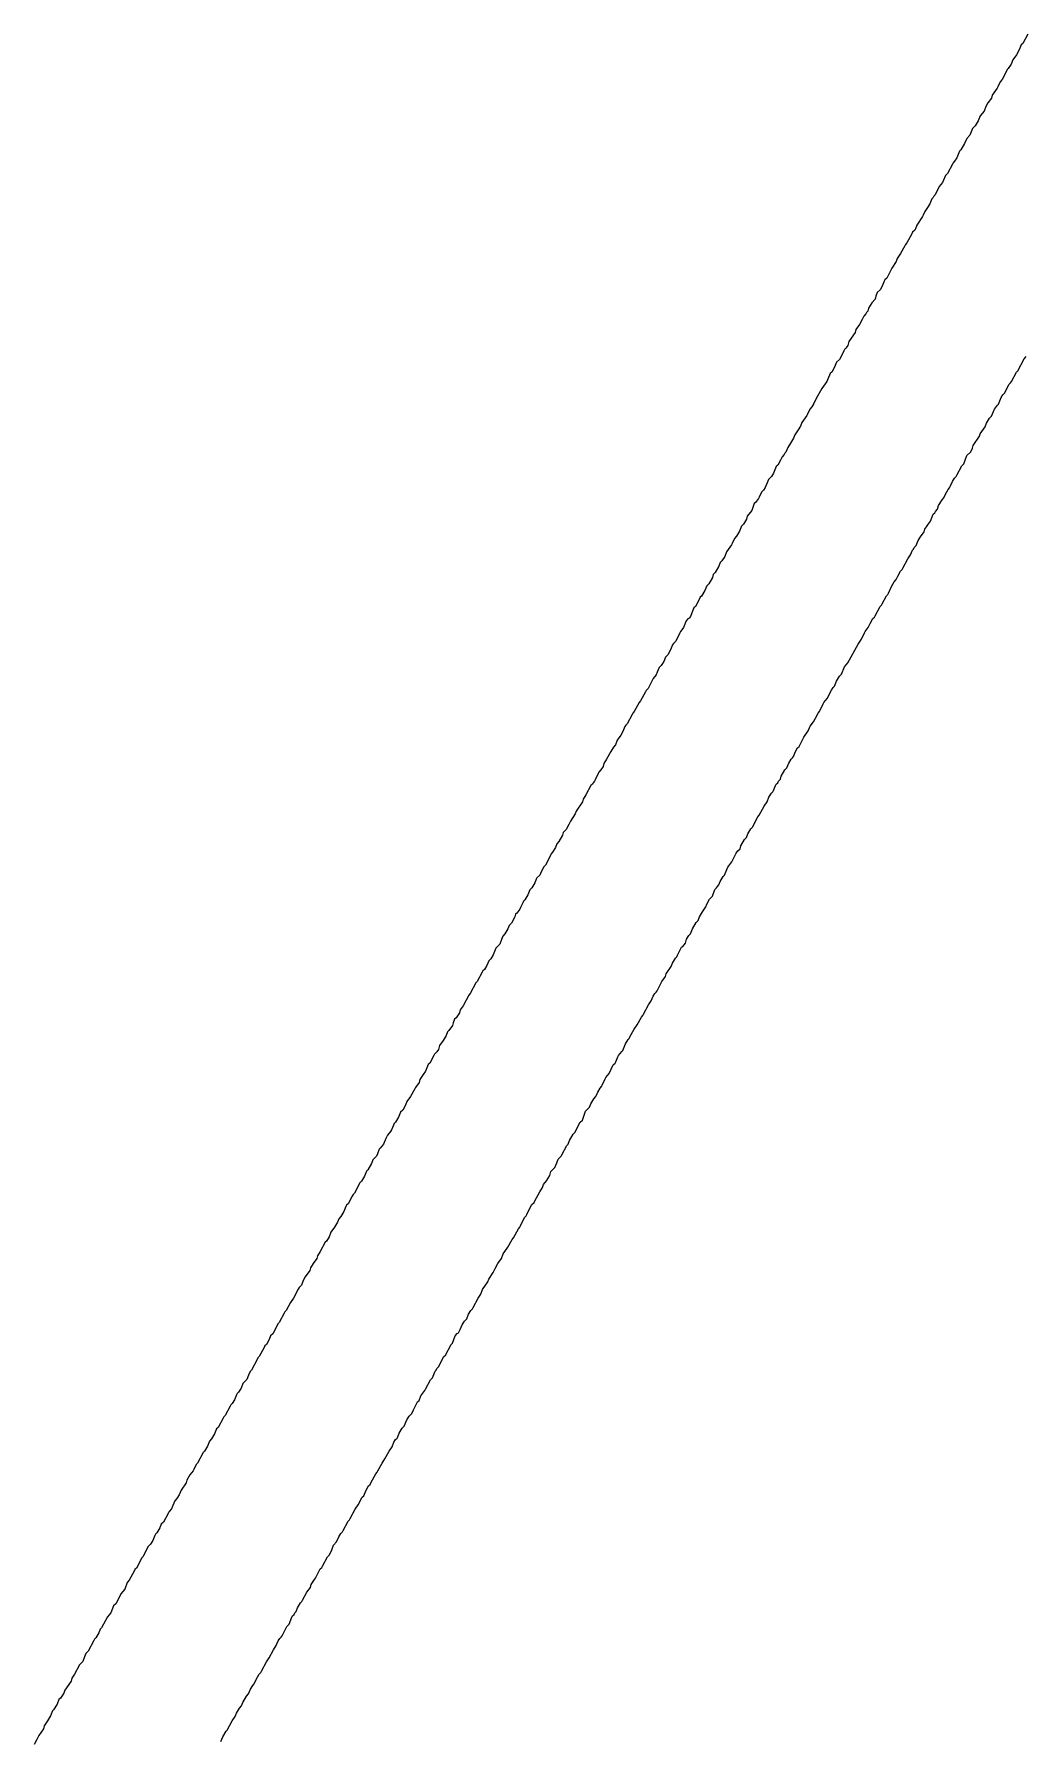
# Model space of a CAD drawing. Header units: inches. Extents: x 0 to 5379, y 0 to 5429.
# Drawn here: x 306.526 to 308.098, y 127.641 to 130.347 of the extents above; entities that cross this region are included whole.
import ezdxf

# ---------------------------------------------------------------- set-up
doc = ezdxf.new("R2010")
doc.units = ezdxf.units.IN
doc.layers.add('Bottom Overlay', color=54, linetype='Continuous')

msp = doc.modelspace()

# ---------------------------------------------------------------- linework, layer by layer
at = {"layer": 'Bottom Overlay'}
for p, q in [((308.1023, 130.3471), (308.0944, 130.3324)), ((308.0842, 130.3144), (308.0786, 130.3065)), ((308.0887, 130.3223), (308.0842, 130.3144)), ((308.0921, 130.3302), (308.0887, 130.3223)), ((308.0944, 130.3324), (308.0921, 130.3302)), ((308.0696, 130.2907), (308.0662, 130.2829)), ((308.0713, 130.2924), (308.0696, 130.2907)), ((308.0758, 130.2992), (308.0713, 130.2924)), ((308.0786, 130.3065), (308.0758, 130.2992)), ((308.0538, 130.2614), (308.0459, 130.2502)), ((308.0549, 130.2637), (308.0538, 130.2614)), ((308.0583, 130.2716), (308.0549, 130.2637)), ((308.0617, 130.275), (308.0583, 130.2716)), ((308.0662, 130.2829), (308.0617, 130.275)), ((308.0392, 130.2378), (308.0358, 130.2321)), ((308.0448, 130.2457), (308.0392, 130.2378)), ((308.0459, 130.2502), (308.0448, 130.2457)), ((308.0234, 130.2096), (308.0189, 130.2017)), ((308.0268, 130.2175), (308.0234, 130.2096)), ((308.0301, 130.2209), (308.0268, 130.2175)), ((308.033, 130.2248), (308.0301, 130.2209)), ((308.0358, 130.2321), (308.033, 130.2248)), ((308.0054, 130.1814), (308.002, 130.1736)), ((308.0104, 130.1865), (308.0054, 130.1814)), ((308.0144, 130.1972), (308.0104, 130.1865)), ((308.0189, 130.2017), (308.0144, 130.1972)), ((307.9941, 130.1612), (307.9896, 130.151)), ((307.9963, 130.1634), (307.9941, 130.1612)), ((308.002, 130.1736), (307.9963, 130.1634)), ((307.9749, 130.1262), (307.9716, 130.1228)), ((307.9828, 130.1409), (307.9749, 130.1262)), ((307.9839, 130.1431), (307.9828, 130.1409)), ((307.9862, 130.1454), (307.9839, 130.1431)), ((307.9896, 130.151), (307.9862, 130.1454)), ((307.962, 130.1054), (307.9552, 130.0919)), ((307.967, 130.1116), (307.962, 130.1054)), ((307.9716, 130.1228), (307.967, 130.1116)), ((307.9434, 130.0721), (307.9389, 130.0654)), ((307.9468, 130.0778), (307.9434, 130.0721)), ((307.9501, 130.0857), (307.9468, 130.0778)), ((307.9524, 130.0879), (307.9501, 130.0857)), ((307.9535, 130.0902), (307.9524, 130.0879)), ((307.9552, 130.0919), (307.9535, 130.0902)), ((307.9265, 130.044), (307.9242, 130.0383)), ((307.9355, 130.0575), (307.9265, 130.044)), ((307.9366, 130.0597), (307.9355, 130.0575)), ((307.9389, 130.0654), (307.9366, 130.0597)), ((307.9186, 130.0304), (307.9107, 130.0158)), ((307.9197, 130.0327), (307.9186, 130.0304)), ((307.9231, 130.0361), (307.9197, 130.0327)), ((307.9242, 130.0383), (307.9231, 130.0361)), ((307.8949, 129.991), (307.8938, 129.9865)), ((307.9006, 129.9989), (307.8949, 129.991)), ((307.9073, 130.0113), (307.9006, 129.9989)), ((307.9084, 130.0135), (307.9073, 130.0113)), ((307.9107, 130.0158), (307.9084, 130.0135)), ((307.8865, 129.9758), (307.8786, 129.96)), ((307.8938, 129.9865), (307.8865, 129.9758)), ((307.8634, 129.9369), (307.8611, 129.9313)), ((307.8679, 129.9414), (307.8634, 129.9369)), ((307.8713, 129.9471), (307.8679, 129.9414)), ((307.8746, 129.9549), (307.8713, 129.9471)), ((307.8758, 129.9572), (307.8746, 129.9549)), ((307.8786, 129.96), (307.8758, 129.9572)), ((307.8499, 129.9121), (307.8487, 129.9076)), ((307.8549, 129.9206), (307.8499, 129.9121)), ((307.86, 129.9268), (307.8549, 129.9206)), ((307.8611, 129.9313), (307.86, 129.9268)), ((307.8352, 129.8862), (307.8296, 129.8783)), ((307.8397, 129.8941), (307.8352, 129.8862)), ((307.842, 129.8997), (307.8397, 129.8941)), ((307.8453, 129.9031), (307.842, 129.8997)), ((307.8465, 129.9054), (307.8453, 129.9031)), ((307.8487, 129.9076), (307.8465, 129.9054)), ((307.8183, 129.8592), (307.8166, 129.853)), ((307.8284, 129.8738), (307.8183, 129.8592)), ((307.8296, 129.8783), (307.8284, 129.8738)), ((307.7991, 129.8265), (307.7958, 129.8186)), ((307.8037, 129.831), (307.7991, 129.8265)), ((307.807, 129.8366), (307.8037, 129.831)), ((307.8104, 129.8445), (307.807, 129.8366)), ((307.8115, 129.8468), (307.8104, 129.8445)), ((307.8138, 129.849), (307.8115, 129.8468)), ((307.8166, 129.853), (307.8138, 129.849)), ((308.0865, 129.813), (308.0966, 129.8321)), ((308.0966, 129.8321), (308.1, 129.8355)), ((307.7879, 129.8062), (307.7845, 129.7983)), ((307.789, 129.8085), (307.7879, 129.8062)), ((307.7913, 129.8107), (307.789, 129.8085)), ((307.7958, 129.8186), (307.7913, 129.8107)), ((308.0764, 129.7961), (308.0842, 129.8107)), ((308.0842, 129.8107), (308.0865, 129.813)), ((307.7687, 129.7724), (307.7653, 129.7668)), ((307.7755, 129.7848), (307.7687, 129.7724)), ((307.7834, 129.7961), (307.7755, 129.7848)), ((307.7845, 129.7983), (307.7834, 129.7961)), ((308.06, 129.7707), (308.0628, 129.7746)), ((308.0628, 129.7746), (308.0662, 129.778)), ((308.0662, 129.778), (308.0696, 129.7859)), ((308.0696, 129.7859), (308.073, 129.7915)), ((308.073, 129.7915), (308.0752, 129.7938)), ((308.0752, 129.7938), (308.0764, 129.7961)), ((307.7563, 129.7521), (307.7529, 129.7442)), ((307.7597, 129.7555), (307.7563, 129.7521)), ((307.7631, 129.7611), (307.7597, 129.7555)), ((307.7653, 129.7668), (307.7631, 129.7611)), ((308.0448, 129.7408), (308.0493, 129.7521)), ((308.0493, 129.7521), (308.0544, 129.7583)), ((308.0544, 129.7583), (308.0561, 129.76)), ((308.0561, 129.76), (308.06, 129.7707)), ((307.7383, 129.7194), (307.7327, 129.7115)), ((307.7417, 129.7251), (307.7383, 129.7194)), ((307.7439, 129.7307), (307.7417, 129.7251)), ((307.7518, 129.742), (307.7439, 129.7307)), ((307.7529, 129.7442), (307.7518, 129.742)), ((308.0268, 129.7127), (308.0347, 129.7239)), ((308.0347, 129.7239), (308.0369, 129.7296)), ((308.0369, 129.7296), (308.0414, 129.7375)), ((308.0414, 129.7375), (308.0448, 129.7408)), ((307.7214, 129.6913), (307.7186, 129.6839)), ((307.7259, 129.698), (307.7214, 129.6913)), ((307.7304, 129.7059), (307.7259, 129.698)), ((307.7327, 129.7115), (307.7304, 129.7059)), ((308.0144, 129.6901), (308.0155, 129.6946)), ((308.0155, 129.6946), (308.0256, 129.7093)), ((308.0256, 129.7093), (308.0268, 129.7127)), ((307.7101, 129.671), (307.7056, 129.6631)), ((307.7124, 129.6766), (307.7101, 129.671)), ((307.7158, 129.68), (307.7124, 129.6766)), ((307.7169, 129.6822), (307.7158, 129.68)), ((307.7186, 129.6839), (307.7169, 129.6822)), ((307.9975, 129.662), (308.0008, 129.6653)), ((308.0008, 129.6653), (308.0031, 129.671)), ((308.0031, 129.671), (308.0059, 129.6783)), ((308.0059, 129.6783), (308.0121, 129.6845)), ((308.0121, 129.6845), (308.0144, 129.6901)), ((307.691, 129.6406), (307.6887, 129.6349)), ((307.6955, 129.6451), (307.691, 129.6406)), ((307.6989, 129.6507), (307.6955, 129.6451)), ((307.7022, 129.6586), (307.6989, 129.6507)), ((307.7034, 129.6608), (307.7022, 129.6586)), ((307.7056, 129.6631), (307.7034, 129.6608)), ((307.9794, 129.6293), (307.9828, 129.6372)), ((307.9828, 129.6372), (307.9862, 129.6428)), ((307.9862, 129.6428), (307.9885, 129.6451)), ((307.9885, 129.6451), (307.9896, 129.6473)), ((307.9896, 129.6473), (307.9975, 129.662)), ((307.6752, 129.6101), (307.6701, 129.6039)), ((307.6763, 129.6124), (307.6752, 129.6101)), ((307.6797, 129.6203), (307.6763, 129.6124)), ((307.6831, 129.6236), (307.6797, 129.6203)), ((307.6859, 129.6276), (307.6831, 129.6236)), ((307.6887, 129.6349), (307.6859, 129.6276)), ((307.9665, 129.6084), (307.9693, 129.6113)), ((307.9693, 129.6113), (307.9716, 129.6169)), ((307.9716, 129.6169), (307.9761, 129.6248)), ((307.9761, 129.6248), (307.9783, 129.627)), ((307.9783, 129.627), (307.9794, 129.6293)), ((307.6645, 129.5915), (307.6572, 129.582)), ((307.6684, 129.6022), (307.6645, 129.5915)), ((307.6701, 129.6039), (307.6684, 129.6022)), ((307.9507, 129.5814), (307.9524, 129.5853)), ((307.9524, 129.5853), (307.9547, 129.5876)), ((307.9547, 129.5876), (307.9558, 129.5898)), ((307.9558, 129.5898), (307.9592, 129.5932)), ((307.9592, 129.5932), (307.9608, 129.5994)), ((307.9608, 129.5994), (307.9665, 129.6084)), ((307.6448, 129.5583), (307.6403, 129.5504)), ((307.6481, 129.5662), (307.6448, 129.5583)), ((307.6515, 129.5696), (307.6481, 129.5662)), ((307.656, 129.5774), (307.6515, 129.5696)), ((307.6572, 129.582), (307.656, 129.5774)), ((307.9321, 129.5493), (307.9377, 129.5572)), ((307.9377, 129.5572), (307.9389, 129.5617)), ((307.9389, 129.5617), (307.9462, 129.5724)), ((307.9462, 129.5724), (307.9479, 129.5741)), ((307.9479, 129.5741), (307.9507, 129.5814)), ((307.6324, 129.5369), (307.6245, 129.5256)), ((307.6335, 129.5391), (307.6324, 129.5369)), ((307.6369, 129.547), (307.6335, 129.5391)), ((307.6403, 129.5504), (307.6369, 129.547)), ((307.9192, 129.5284), (307.9208, 129.5301)), ((307.9208, 129.5301), (307.922, 129.5324)), ((307.922, 129.5324), (307.9254, 129.5358)), ((307.9254, 129.5358), (307.9287, 129.5436)), ((307.9287, 129.5436), (307.9321, 129.5493)), ((307.6121, 129.5031), (307.6065, 129.4929)), ((307.6143, 129.5087), (307.6121, 129.5031)), ((307.6172, 129.5115), (307.6143, 129.5087)), ((307.6217, 129.5183), (307.6172, 129.5115)), ((307.6245, 129.5256), (307.6217, 129.5183)), ((307.9039, 129.4997), (307.9118, 129.5143)), ((307.9118, 129.5143), (307.9163, 129.5211)), ((307.9163, 129.5211), (307.9192, 129.5284)), ((307.5963, 129.4749), (307.5929, 129.4715)), ((307.6019, 129.485), (307.5963, 129.4749)), ((307.6031, 129.4896), (307.6019, 129.485)), ((307.6065, 129.4929), (307.6031, 129.4896)), ((307.8859, 129.4704), (307.8904, 129.4783)), ((307.8904, 129.4783), (307.8938, 129.4817)), ((307.8938, 129.4817), (307.8961, 129.4873)), ((307.8961, 129.4873), (307.9006, 129.4952)), ((307.9006, 129.4952), (307.9028, 129.4974)), ((307.9028, 129.4974), (307.9039, 129.4997)), ((307.5817, 129.4512), (307.5749, 129.4388)), ((307.5828, 129.4535), (307.5817, 129.4512)), ((307.5845, 129.4552), (307.5828, 129.4535)), ((307.5901, 129.4642), (307.5845, 129.4552)), ((307.5929, 129.4715), (307.5901, 129.4642)), ((307.8713, 129.4434), (307.878, 129.4557)), ((307.878, 129.4557), (307.8803, 129.458)), ((307.8803, 129.458), (307.8814, 129.4603)), ((307.8814, 129.4603), (307.8859, 129.4704)), ((307.567, 129.4231), (307.5653, 129.4203)), ((307.5693, 129.4287), (307.567, 129.4231)), ((307.5726, 129.4366), (307.5693, 129.4287)), ((307.5749, 129.4388), (307.5726, 129.4366)), ((307.8566, 129.4197), (307.8589, 129.4219)), ((307.8589, 129.4219), (307.86, 129.4242)), ((307.86, 129.4242), (307.8679, 129.4388)), ((307.8679, 129.4388), (307.8701, 129.4411)), ((307.8701, 129.4411), (307.8713, 129.4434)), ((307.5501, 129.3972), (307.5467, 129.3893)), ((307.5512, 129.3994), (307.5501, 129.3972)), ((307.5535, 129.4017), (307.5512, 129.3994)), ((307.5563, 129.4056), (307.5535, 129.4017)), ((307.5603, 129.4163), (307.5563, 129.4056)), ((307.5631, 129.4191), (307.5603, 129.4163)), ((307.5653, 129.4203), (307.5631, 129.4191)), ((307.8386, 129.387), (307.8431, 129.3972)), ((307.8431, 129.3972), (307.8442, 129.3994)), ((307.8442, 129.3994), (307.8493, 129.4056)), ((307.8493, 129.4056), (307.8521, 129.4118)), ((307.8521, 129.4118), (307.8566, 129.4197)), ((307.5355, 129.3701), (307.531, 129.3622)), ((307.5388, 129.378), (307.5355, 129.3701)), ((307.54, 129.3802), (307.5388, 129.378)), ((307.5433, 129.3836), (307.54, 129.3802)), ((307.5467, 129.3893), (307.5433, 129.3836)), ((307.8166, 129.3493), (307.833, 129.3791)), ((307.833, 129.3791), (307.8386, 129.387)), ((307.5174, 129.3419), (307.5146, 129.3346)), ((307.5208, 129.3453), (307.5174, 129.3419)), ((307.5248, 129.3515), (307.5208, 129.3453)), ((307.5276, 129.3588), (307.5248, 129.3515)), ((307.531, 129.3622), (307.5276, 129.3588)), ((307.807, 129.3318), (307.8115, 129.3431)), ((307.8115, 129.3431), (307.8166, 129.3493)), ((307.5079, 129.3245), (307.5, 129.3087)), ((307.5129, 129.3307), (307.5079, 129.3245)), ((307.5146, 129.3346), (307.5129, 129.3307)), ((307.7935, 129.3104), (307.7958, 129.3126)), ((307.7958, 129.3126), (307.7991, 129.3205)), ((307.7991, 129.3205), (307.8037, 129.3284)), ((307.8037, 129.3284), (307.807, 129.3318)), ((307.4859, 129.2867), (307.478, 129.2721)), ((307.4881, 129.289), (307.4859, 129.2867)), ((307.496, 129.3036), (307.4881, 129.289)), ((307.4971, 129.3059), (307.496, 129.3036)), ((307.5, 129.3087), (307.4971, 129.3059)), ((307.7777, 129.2845), (307.7789, 129.2867)), ((307.7789, 129.2867), (307.7839, 129.2929)), ((307.7839, 129.2929), (307.7907, 129.3064)), ((307.7907, 129.3064), (307.7935, 129.3104)), ((307.4746, 129.2676), (307.4667, 129.2529)), ((307.4757, 129.2698), (307.4746, 129.2676)), ((307.478, 129.2721), (307.4757, 129.2698)), ((307.7625, 129.2557), (307.7653, 129.2619)), ((307.7653, 129.2619), (307.7698, 129.2698)), ((307.7698, 129.2698), (307.7721, 129.2721)), ((307.7721, 129.2721), (307.7732, 129.2743)), ((307.7732, 129.2743), (307.7777, 129.2845)), ((307.4566, 129.2349), (307.4509, 129.227)), ((307.46, 129.2405), (307.4566, 129.2349)), ((307.4633, 129.2484), (307.46, 129.2405)), ((307.4645, 129.2507), (307.4633, 129.2484)), ((307.4667, 129.2529), (307.4645, 129.2507)), ((307.7406, 129.2191), (307.7473, 129.2315)), ((307.7473, 129.2315), (307.7541, 129.2416)), ((307.7541, 129.2416), (307.7569, 129.249)), ((307.7569, 129.249), (307.7625, 129.2557)), ((307.4408, 129.209), (307.434, 129.1966)), ((307.4453, 129.2157), (307.4408, 129.209)), ((307.4481, 129.2197), (307.4453, 129.2157)), ((307.4509, 129.227), (307.4481, 129.2197)), ((307.7304, 129.2011), (307.7338, 129.209)), ((307.7338, 129.209), (307.7372, 129.2146)), ((307.7372, 129.2146), (307.7394, 129.2169)), ((307.7394, 129.2169), (307.7406, 129.2191)), ((307.425, 129.1797), (307.4216, 129.1763)), ((307.4284, 129.1853), (307.425, 129.1797)), ((307.4295, 129.1898), (307.4284, 129.1853)), ((307.434, 129.1966), (307.4295, 129.1898)), ((307.7113, 129.1695), (307.7169, 129.1797)), ((307.7169, 129.1797), (307.7203, 129.1831)), ((307.7203, 129.1831), (307.7231, 129.1904)), ((307.7231, 129.1904), (307.727, 129.1966)), ((307.727, 129.1966), (307.7293, 129.1988)), ((307.7293, 129.1988), (307.7304, 129.2011)), ((307.4093, 129.1549), (307.4014, 129.1402)), ((307.4115, 129.1571), (307.4093, 129.1549)), ((307.4126, 129.1594), (307.4115, 129.1571)), ((307.4149, 129.1616), (307.4126, 129.1594)), ((307.416, 129.1639), (307.4149, 129.1616)), ((307.4205, 129.174), (307.416, 129.1639)), ((307.4216, 129.1763), (307.4205, 129.174)), ((307.6989, 129.147), (307.7022, 129.1549)), ((307.7022, 129.1549), (307.7034, 129.1571)), ((307.7034, 129.1571), (307.7056, 129.1594)), ((307.7056, 129.1594), (307.7067, 129.1616)), ((307.7067, 129.1616), (307.7101, 129.165)), ((307.7101, 129.165), (307.7113, 129.1695)), ((307.3957, 129.129), (307.3856, 129.1143)), ((307.3969, 129.1335), (307.3957, 129.129)), ((307.4014, 129.1402), (307.3969, 129.1335)), ((307.6842, 129.1222), (307.6887, 129.129)), ((307.6887, 129.129), (307.6915, 129.1363)), ((307.6915, 129.1363), (307.696, 129.143)), ((307.696, 129.143), (307.6977, 129.1447)), ((307.6977, 129.1447), (307.6989, 129.147)), ((307.3766, 129.0985), (307.3743, 129.0929)), ((307.3845, 129.1098), (307.3766, 129.0985)), ((307.3856, 129.1143), (307.3845, 129.1098)), ((307.6662, 129.0895), (307.6696, 129.0974)), ((307.6696, 129.0974), (307.6741, 129.1053)), ((307.6741, 129.1053), (307.6763, 129.1076)), ((307.6763, 129.1076), (307.6842, 129.1222)), ((307.3642, 129.076), (307.3585, 129.0659)), ((307.3653, 129.0805), (307.3642, 129.076)), ((307.3698, 129.085), (307.3653, 129.0805)), ((307.3743, 129.0929), (307.3698, 129.085)), ((307.647, 129.0591), (307.6527, 129.0692)), ((307.6527, 129.0692), (307.656, 129.0726)), ((307.656, 129.0726), (307.6583, 129.0783)), ((307.6583, 129.0783), (307.6628, 129.0861)), ((307.6628, 129.0861), (307.6662, 129.0895)), ((307.345, 129.0444), (307.3416, 129.0366)), ((307.3461, 129.0467), (307.345, 129.0444)), ((307.3484, 129.049), (307.3461, 129.0467)), ((307.3529, 129.0568), (307.3484, 129.049)), ((307.3552, 129.0625), (307.3529, 129.0568)), ((307.3585, 129.0659), (307.3552, 129.0625)), ((307.6329, 129.0337), (307.6397, 129.0473)), ((307.6397, 129.0473), (307.6425, 129.0512)), ((307.6425, 129.0512), (307.6459, 129.0546)), ((307.6459, 129.0546), (307.647, 129.0591)), ((307.3292, 129.0151), (307.3281, 129.0129)), ((307.3338, 129.0253), (307.3292, 129.0151)), ((307.3371, 129.0287), (307.3338, 129.0253)), ((307.3416, 129.0366), (307.3371, 129.0287)), ((307.6211, 129.0129), (307.6222, 129.0151)), ((307.6222, 129.0151), (307.6267, 129.0253)), ((307.6267, 129.0253), (307.6279, 129.0275)), ((307.6279, 129.0275), (307.6329, 129.0337)), ((307.3123, 128.9892), (307.3112, 128.987)), ((307.3157, 128.9926), (307.3123, 128.9892)), ((307.3202, 129.0005), (307.3157, 128.9926)), ((307.3225, 129.0061), (307.3202, 129.0005)), ((307.3236, 129.0084), (307.3225, 129.0061)), ((307.3281, 129.0129), (307.3236, 129.0084)), ((307.6019, 128.9791), (307.6059, 128.9898)), ((307.6059, 128.9898), (307.6087, 128.9926)), ((307.6087, 128.9926), (307.6098, 128.9949)), ((307.6098, 128.9949), (307.6121, 128.9971)), ((307.6121, 128.9971), (307.6143, 129.0028)), ((307.6143, 129.0028), (307.6188, 129.0106)), ((307.6188, 129.0106), (307.6211, 129.0129)), ((307.2977, 128.9611), (307.2966, 128.9588)), ((307.3011, 128.9689), (307.2977, 128.9611)), ((307.3022, 128.9712), (307.3011, 128.9689)), ((307.3045, 128.9735), (307.3022, 128.9712)), ((307.309, 128.9813), (307.3045, 128.9735)), ((307.3112, 128.987), (307.309, 128.9813)), ((307.5862, 128.9543), (307.5918, 128.9622)), ((307.5918, 128.9622), (307.5929, 128.9667)), ((307.5929, 128.9667), (307.5974, 128.9746)), ((307.5974, 128.9746), (307.6019, 128.9791)), ((307.283, 128.9363), (307.2797, 128.9329)), ((307.2887, 128.9464), (307.283, 128.9363)), ((307.2898, 128.9509), (307.2887, 128.9464)), ((307.2915, 128.9526), (307.2898, 128.9509)), ((307.2966, 128.9588), (307.2915, 128.9526)), ((307.5704, 128.9273), (307.576, 128.9374)), ((307.576, 128.9374), (307.5794, 128.9408)), ((307.5794, 128.9408), (307.5817, 128.9464)), ((307.5817, 128.9464), (307.5862, 128.9543)), ((307.2673, 128.9104), (307.2645, 128.903)), ((307.2695, 128.916), (307.2673, 128.9104)), ((307.2729, 128.9194), (307.2695, 128.916)), ((307.2774, 128.9273), (307.2729, 128.9194)), ((307.2797, 128.9329), (307.2774, 128.9273)), ((307.5591, 128.9047), (307.5608, 128.9109)), ((307.5608, 128.9109), (307.5648, 128.9171)), ((307.5648, 128.9171), (307.567, 128.9194)), ((307.567, 128.9194), (307.5704, 128.9273)), ((307.2504, 128.8799), (307.247, 128.8765)), ((307.2543, 128.8861), (307.2504, 128.8799)), ((307.2583, 128.8968), (307.2543, 128.8861)), ((307.2645, 128.903), (307.2583, 128.8968)), ((307.5388, 128.8732), (307.5433, 128.8811)), ((307.5433, 128.8811), (307.5456, 128.8833)), ((307.5456, 128.8833), (307.5467, 128.8856)), ((307.5467, 128.8856), (307.5529, 128.8985)), ((307.5529, 128.8985), (307.5552, 128.8997)), ((307.5552, 128.8997), (307.5591, 128.9047)), ((307.2368, 128.8585), (307.229, 128.8439)), ((307.238, 128.8608), (307.2368, 128.8585)), ((307.2402, 128.863), (307.238, 128.8608)), ((307.2442, 128.8692), (307.2402, 128.863)), ((307.247, 128.8765), (307.2442, 128.8692)), ((307.5276, 128.8518), (307.5287, 128.8563)), ((307.5287, 128.8563), (307.5366, 128.8675)), ((307.5366, 128.8675), (307.5388, 128.8732)), ((307.2267, 128.8416), (307.2177, 128.8247)), ((307.229, 128.8439), (307.2267, 128.8416)), ((307.5107, 128.8247), (307.5129, 128.827)), ((307.5129, 128.827), (307.5141, 128.8292)), ((307.5141, 128.8292), (307.5219, 128.8439)), ((307.5219, 128.8439), (307.5276, 128.8518)), ((307.2019, 128.7988), (307.2008, 128.7943)), ((307.2064, 128.8056), (307.2019, 128.7988)), ((307.2154, 128.8225), (307.2064, 128.8056)), ((307.2177, 128.8247), (307.2154, 128.8225)), ((307.4926, 128.792), (307.5005, 128.8067)), ((307.5005, 128.8067), (307.505, 128.8134)), ((307.505, 128.8134), (307.5079, 128.8208)), ((307.5079, 128.8208), (307.5107, 128.8247)), ((307.1895, 128.774), (307.1839, 128.7661)), ((307.1906, 128.7785), (307.1895, 128.774)), ((307.1929, 128.7841), (307.1906, 128.7785)), ((307.1952, 128.7864), (307.1929, 128.7841)), ((307.2008, 128.7943), (307.1952, 128.7864)), ((307.478, 128.7684), (307.4825, 128.7751)), ((307.4825, 128.7751), (307.4893, 128.7875)), ((307.4893, 128.7875), (307.4915, 128.7898)), ((307.4915, 128.7898), (307.4926, 128.792)), ((307.1749, 128.7503), (307.1692, 128.7425)), ((307.1794, 128.7582), (307.1749, 128.7503)), ((307.1816, 128.7639), (307.1794, 128.7582)), ((307.1839, 128.7661), (307.1816, 128.7639)), ((307.46, 128.7346), (307.4639, 128.7453)), ((307.4639, 128.7453), (307.4684, 128.752)), ((307.4684, 128.752), (307.4701, 128.7537)), ((307.4701, 128.7537), (307.4712, 128.756)), ((307.4712, 128.756), (307.478, 128.7684)), ((307.1602, 128.7267), (307.1535, 128.7143)), ((307.1613, 128.7289), (307.1602, 128.7267)), ((307.1647, 128.7323), (307.1613, 128.7289)), ((307.1675, 128.7363), (307.1647, 128.7323)), ((307.1692, 128.7425), (307.1675, 128.7363)), ((307.4487, 128.7165), (307.4521, 128.7244)), ((307.4521, 128.7244), (307.4532, 128.7267)), ((307.4532, 128.7267), (307.4583, 128.7329)), ((307.4583, 128.7329), (307.46, 128.7346)), ((307.1433, 128.6963), (307.1377, 128.6884)), ((307.1467, 128.7019), (307.1433, 128.6963)), ((307.1512, 128.712), (307.1467, 128.7019)), ((307.1535, 128.7143), (307.1512, 128.712)), ((307.4318, 128.6895), (307.4329, 128.6917)), ((307.4329, 128.6917), (307.438, 128.6979)), ((307.438, 128.6979), (307.4447, 128.7115)), ((307.4447, 128.7115), (307.4476, 128.7143)), ((307.4476, 128.7143), (307.4487, 128.7165)), ((307.1298, 128.6737), (307.123, 128.6613)), ((307.1309, 128.676), (307.1298, 128.6737)), ((307.1366, 128.6839), (307.1309, 128.676)), ((307.1377, 128.6884), (307.1366, 128.6839)), ((307.4171, 128.6613), (307.42, 128.6686)), ((307.42, 128.6686), (307.4239, 128.6748)), ((307.4239, 128.6748), (307.4262, 128.6771)), ((307.4262, 128.6771), (307.4273, 128.6793)), ((307.4273, 128.6793), (307.4318, 128.6895)), ((307.1073, 128.6365), (307.1039, 128.6286)), ((307.1106, 128.6399), (307.1073, 128.6365)), ((307.1151, 128.6478), (307.1106, 128.6399)), ((307.1174, 128.6534), (307.1151, 128.6478)), ((307.123, 128.6613), (307.1174, 128.6534)), ((307.3957, 128.6241), (307.4008, 128.6382)), ((307.4008, 128.6382), (307.407, 128.6444)), ((307.407, 128.6444), (307.4093, 128.6501)), ((307.4093, 128.6501), (307.4138, 128.6579)), ((307.4138, 128.6579), (307.4171, 128.6613)), ((307.096, 128.6162), (307.0926, 128.6084)), ((307.0971, 128.6185), (307.096, 128.6162)), ((307.0994, 128.6208), (307.0971, 128.6185)), ((307.1039, 128.6286), (307.0994, 128.6208)), ((307.3845, 128.605), (307.3878, 128.6129)), ((307.3878, 128.6129), (307.3924, 128.6208)), ((307.3924, 128.6208), (307.3957, 128.6241)), ((307.0802, 128.5858), (307.0751, 128.5796)), ((307.0836, 128.5948), (307.0802, 128.5858)), ((307.0864, 128.5999), (307.0836, 128.5948)), ((307.0915, 128.6061), (307.0864, 128.5999)), ((307.0926, 128.6084), (307.0915, 128.6061)), ((307.3631, 128.5689), (307.3709, 128.5836)), ((307.3709, 128.5836), (307.3732, 128.5858)), ((307.3732, 128.5858), (307.3755, 128.5915)), ((307.3755, 128.5915), (307.3811, 128.6016)), ((307.3811, 128.6016), (307.3845, 128.605)), ((307.0611, 128.5554), (307.0554, 128.5453)), ((307.0633, 128.561), (307.0611, 128.5554)), ((307.0689, 128.5667), (307.0633, 128.561)), ((307.0706, 128.5706), (307.0689, 128.5667)), ((307.0735, 128.5779), (307.0706, 128.5706)), ((307.0751, 128.5796), (307.0735, 128.5779)), ((307.3518, 128.5486), (307.3552, 128.5565)), ((307.3552, 128.5565), (307.3574, 128.5622)), ((307.3574, 128.5622), (307.3619, 128.5667)), ((307.3619, 128.5667), (307.3631, 128.5689)), ((307.0498, 128.5351), (307.0453, 128.5272)), ((307.0532, 128.543), (307.0498, 128.5351)), ((307.0554, 128.5453), (307.0532, 128.543)), ((307.3338, 128.5216), (307.3388, 128.5278)), ((307.3388, 128.5278), (307.3439, 128.5362)), ((307.3439, 128.5362), (307.3456, 128.5424)), ((307.3456, 128.5424), (307.3518, 128.5486)), ((307.0306, 128.5036), (307.0239, 128.4912)), ((307.0318, 128.5058), (307.0306, 128.5036)), ((307.034, 128.5081), (307.0318, 128.5058)), ((307.0385, 128.516), (307.034, 128.5081)), ((307.0419, 128.5238), (307.0385, 128.516)), ((307.0453, 128.5272), (307.0419, 128.5238)), ((307.3202, 128.4957), (307.3281, 128.5103)), ((307.3281, 128.5103), (307.3326, 128.5171)), ((307.3326, 128.5171), (307.3338, 128.5216)), ((307.0171, 128.4788), (307.0126, 128.4709)), ((307.0205, 128.4867), (307.0171, 128.4788)), ((307.0216, 128.4889), (307.0205, 128.4867)), ((307.0239, 128.4912), (307.0216, 128.4889)), ((307.3067, 128.472), (307.3078, 128.4743)), ((307.3078, 128.4743), (307.3112, 128.4822)), ((307.3112, 128.4822), (307.3157, 128.49)), ((307.3157, 128.49), (307.3191, 128.4934)), ((307.3191, 128.4934), (307.3202, 128.4957)), ((307.0025, 128.454), (306.9968, 128.4461)), ((307.007, 128.4619), (307.0025, 128.454)), ((307.0092, 128.4675), (307.007, 128.4619)), ((307.0126, 128.4709), (307.0092, 128.4675)), ((307.2864, 128.4371), (307.2943, 128.4517)), ((307.2943, 128.4517), (307.2966, 128.454)), ((307.2966, 128.454), (307.2977, 128.4562)), ((307.2977, 128.4562), (307.2999, 128.4619)), ((307.2999, 128.4619), (307.3045, 128.4698)), ((307.3045, 128.4698), (307.3067, 128.472)), ((306.9878, 128.4303), (306.9799, 128.4157)), ((306.9895, 128.432), (306.9878, 128.4303)), ((306.994, 128.4388), (306.9895, 128.432)), ((306.9968, 128.4461), (306.994, 128.4388)), ((307.2729, 128.4157), (307.2774, 128.4224)), ((307.2774, 128.4224), (307.2842, 128.4348)), ((307.2842, 128.4348), (307.2864, 128.4371)), ((306.9687, 128.3965), (306.9641, 128.3897)), ((306.9743, 128.4044), (306.9687, 128.3965)), ((306.9754, 128.4089), (306.9743, 128.4044)), ((306.9799, 128.4157), (306.9754, 128.4089)), ((307.2571, 128.3886), (307.2616, 128.3965)), ((307.2616, 128.3965), (307.2673, 128.4044)), ((307.2673, 128.4044), (307.2701, 128.4117)), ((307.2701, 128.4117), (307.2729, 128.4157)), ((306.9523, 128.3678), (306.9501, 128.3621)), ((306.9551, 128.3751), (306.9523, 128.3678)), ((306.9574, 128.3774), (306.9551, 128.3751)), ((306.963, 128.3852), (306.9574, 128.3774)), ((306.9641, 128.3897), (306.963, 128.3852)), ((307.2374, 128.3554), (307.2459, 128.3672)), ((307.2459, 128.3672), (307.247, 128.3717)), ((307.247, 128.3717), (307.2543, 128.3824)), ((307.2543, 128.3824), (307.2571, 128.3886)), ((306.9371, 128.3413), (306.9326, 128.3345)), ((306.945, 128.3559), (306.9371, 128.3413)), ((306.9461, 128.3582), (306.945, 128.3559)), ((306.9501, 128.3621), (306.9461, 128.3582)), ((307.2222, 128.3266), (307.2301, 128.3413)), ((307.2301, 128.3413), (307.2346, 128.3481)), ((307.2346, 128.3481), (307.2374, 128.3554)), ((306.9225, 128.3176), (306.9146, 128.303)), ((306.9236, 128.3199), (306.9225, 128.3176)), ((306.9258, 128.3221), (306.9236, 128.3199)), ((306.9326, 128.3345), (306.9258, 128.3221)), ((307.2121, 128.3086), (307.2149, 128.3159)), ((307.2149, 128.3159), (307.2188, 128.3221)), ((307.2188, 128.3221), (307.2211, 128.3244)), ((307.2211, 128.3244), (307.2222, 128.3266)), ((306.9044, 128.285), (306.901, 128.2816)), ((306.9089, 128.2928), (306.9044, 128.285)), ((306.9123, 128.3007), (306.9089, 128.2928)), ((306.9146, 128.303), (306.9123, 128.3007)), ((307.194, 128.2816), (307.1968, 128.2855)), ((307.1968, 128.2855), (307.1991, 128.2866)), ((307.1991, 128.2866), (307.2019, 128.2917)), ((307.2019, 128.2917), (307.2047, 128.299)), ((307.2047, 128.299), (307.2087, 128.3052)), ((307.2087, 128.3052), (307.2121, 128.3086)), ((306.8909, 128.2635), (306.883, 128.2489)), ((306.892, 128.2658), (306.8909, 128.2635)), ((306.8943, 128.268), (306.892, 128.2658)), ((306.8988, 128.2759), (306.8943, 128.268)), ((306.901, 128.2816), (306.8988, 128.2759)), ((307.1783, 128.2511), (307.1873, 128.268)), ((307.1873, 128.268), (307.1895, 128.2703)), ((307.1895, 128.2703), (307.194, 128.2816)), ((306.8796, 128.2444), (306.8706, 128.2275)), ((306.8808, 128.2466), (306.8796, 128.2444)), ((306.883, 128.2489), (306.8808, 128.2466)), ((307.1636, 128.2275), (307.1647, 128.2297)), ((307.1647, 128.2297), (307.1681, 128.2331)), ((307.1681, 128.2331), (307.1715, 128.241)), ((307.1715, 128.241), (307.176, 128.2489)), ((307.176, 128.2489), (307.1783, 128.2511)), ((306.8571, 128.2061), (306.8543, 128.1988)), ((306.8633, 128.2123), (306.8571, 128.2061)), ((306.8661, 128.2196), (306.8633, 128.2123)), ((306.8684, 128.2252), (306.8661, 128.2196)), ((306.8706, 128.2275), (306.8684, 128.2252)), ((307.1467, 128.1971), (307.1546, 128.2117)), ((307.1546, 128.2117), (307.158, 128.2151)), ((307.158, 128.2151), (307.1619, 128.2258)), ((307.1619, 128.2258), (307.1636, 128.2275)), ((306.8436, 128.1802), (306.8402, 128.1745)), ((306.847, 128.188), (306.8436, 128.1802)), ((306.8481, 128.1903), (306.847, 128.188)), ((306.8503, 128.1926), (306.8481, 128.1903)), ((306.8543, 128.1988), (306.8503, 128.1926)), ((307.1275, 128.1644), (307.1343, 128.1768)), ((307.1343, 128.1768), (307.1366, 128.179)), ((307.1366, 128.179), (307.1394, 128.1864)), ((307.1394, 128.1864), (307.1439, 128.1931)), ((307.1439, 128.1931), (307.1456, 128.1948)), ((307.1456, 128.1948), (307.1467, 128.1971)), ((306.8255, 128.1509), (306.8177, 128.1362)), ((306.8267, 128.1531), (306.8255, 128.1509)), ((306.8289, 128.1554), (306.8267, 128.1531)), ((306.8368, 128.17), (306.8289, 128.1554)), ((306.8379, 128.1723), (306.8368, 128.17)), ((306.8402, 128.1745), (306.8379, 128.1723)), ((307.1129, 128.1385), (307.1174, 128.1486)), ((307.1174, 128.1486), (307.1208, 128.1542)), ((307.1208, 128.1542), (307.1253, 128.1587)), ((307.1253, 128.1587), (307.1275, 128.1644)), ((306.812, 128.1261), (306.8075, 128.1182)), ((306.8154, 128.134), (306.812, 128.1261)), ((306.8177, 128.1362), (306.8154, 128.134)), ((307.1016, 128.1193), (307.1028, 128.1216)), ((307.1028, 128.1216), (307.105, 128.1272)), ((307.105, 128.1272), (307.1095, 128.1351)), ((307.1095, 128.1351), (307.1129, 128.1385)), ((306.794, 128.0968), (306.785, 128.0799)), ((306.7962, 128.099), (306.794, 128.0968)), ((306.8008, 128.1069), (306.7962, 128.099)), ((306.8041, 128.1148), (306.8008, 128.1069)), ((306.8075, 128.1182), (306.8041, 128.1148)), ((307.0825, 128.0866), (307.0892, 128.099)), ((307.0892, 128.099), (307.0937, 128.1058)), ((307.0937, 128.1058), (307.0966, 128.1131)), ((307.0966, 128.1131), (307.0994, 128.1171)), ((307.0994, 128.1171), (307.1016, 128.1193)), ((306.7782, 128.0675), (306.7731, 128.0613)), ((306.7793, 128.0697), (306.7782, 128.0675)), ((306.7827, 128.0776), (306.7793, 128.0697)), ((306.785, 128.0799), (306.7827, 128.0776)), ((307.0701, 128.0652), (307.0712, 128.0675)), ((307.0712, 128.0675), (307.078, 128.0799)), ((307.078, 128.0799), (307.0825, 128.0866)), ((306.767, 128.0483), (306.7591, 128.037)), ((306.7681, 128.0528), (306.767, 128.0483)), ((306.7731, 128.0613), (306.7681, 128.0528)), ((307.052, 128.0359), (307.0565, 128.0438)), ((307.0565, 128.0438), (307.0588, 128.0461)), ((307.0588, 128.0461), (307.0599, 128.0483)), ((307.0599, 128.0483), (307.0678, 128.063)), ((307.0678, 128.063), (307.0701, 128.0652)), ((306.7489, 128.0201), (306.7461, 128.0128)), ((306.7523, 128.0235), (306.7489, 128.0201)), ((306.7562, 128.0297), (306.7523, 128.0235)), ((306.7591, 128.037), (306.7562, 128.0297)), ((307.0351, 128.0066), (307.0397, 128.0134)), ((307.0397, 128.0134), (307.0464, 128.0258)), ((307.0464, 128.0258), (307.0487, 128.028)), ((307.0487, 128.028), (307.052, 128.0359)), ((306.7309, 127.9863), (306.7275, 127.983)), ((306.7388, 128.001), (306.7309, 127.9863)), ((306.7399, 128.0032), (306.7388, 128.001)), ((306.7438, 128.0072), (306.7399, 128.0032)), ((306.7461, 128.0128), (306.7438, 128.0072)), ((307.016, 127.9728), (307.0239, 127.9875)), ((307.0239, 127.9875), (307.0261, 127.9897)), ((307.0261, 127.9897), (307.0273, 127.992)), ((307.0273, 127.992), (307.0351, 128.0066)), ((306.7174, 127.9649), (306.714, 127.957)), ((306.7185, 127.9672), (306.7174, 127.9649)), ((306.7207, 127.9694), (306.7185, 127.9672)), ((306.7253, 127.9773), (306.7207, 127.9694)), ((306.7275, 127.983), (306.7253, 127.9773)), ((307.0058, 127.9548), (307.0092, 127.9627)), ((307.0092, 127.9627), (307.0126, 127.9683)), ((307.0126, 127.9683), (307.0149, 127.9706)), ((307.0149, 127.9706), (307.016, 127.9728)), ((306.7038, 127.9413), (306.6982, 127.9311)), ((306.7061, 127.9469), (306.7038, 127.9413)), ((306.7106, 127.9514), (306.7061, 127.9469)), ((306.714, 127.957), (306.7106, 127.9514)), ((306.9912, 127.9311), (306.9946, 127.9345)), ((306.9946, 127.9345), (306.998, 127.9424)), ((306.998, 127.9424), (307.0008, 127.9497)), ((307.0008, 127.9497), (307.0058, 127.9548)), ((306.6847, 127.9086), (306.6768, 127.8939)), ((306.6858, 127.9108), (306.6847, 127.9086)), ((306.6881, 127.9131), (306.6858, 127.9108)), ((306.6926, 127.921), (306.6881, 127.9131)), ((306.696, 127.9289), (306.6926, 127.921)), ((306.6982, 127.9311), (306.696, 127.9289)), ((306.972, 127.8973), (306.9799, 127.912)), ((306.9799, 127.912), (306.9822, 127.9142)), ((306.9822, 127.9142), (306.9833, 127.9165)), ((306.9833, 127.9165), (306.9912, 127.9311)), ((306.6695, 127.8799), (306.6667, 127.8759)), ((306.6734, 127.8906), (306.6695, 127.8799)), ((306.6768, 127.8939), (306.6734, 127.8906)), ((306.9585, 127.8748), (306.9641, 127.8827)), ((306.9641, 127.8827), (306.9653, 127.8872)), ((306.9653, 127.8872), (306.9709, 127.8951)), ((306.9709, 127.8951), (306.972, 127.8973)), ((306.652, 127.8534), (306.6475, 127.8421)), ((306.6554, 127.8567), (306.652, 127.8534)), ((306.6599, 127.8646), (306.6554, 127.8567)), ((306.6633, 127.8725), (306.6599, 127.8646)), ((306.6667, 127.8759), (306.6633, 127.8725)), ((306.9439, 127.85), (306.9484, 127.8579)), ((306.9484, 127.8579), (306.9506, 127.8601)), ((306.9506, 127.8601), (306.9518, 127.8624)), ((306.9518, 127.8624), (306.9585, 127.8748)), ((306.6424, 127.8359), (306.6329, 127.8184)), ((306.6475, 127.8421), (306.6424, 127.8359)), ((306.927, 127.8207), (306.9303, 127.8241)), ((306.9303, 127.8241), (306.9348, 127.8353)), ((306.9348, 127.8353), (306.936, 127.8376)), ((306.936, 127.8376), (306.9382, 127.8398)), ((306.9382, 127.8398), (306.9394, 127.8421)), ((306.9394, 127.8421), (306.9416, 127.8444)), ((306.9416, 127.8444), (306.9439, 127.85)), ((306.6205, 127.7982), (306.6114, 127.7813)), ((306.6216, 127.8004), (306.6205, 127.7982)), ((306.6238, 127.8027), (306.6216, 127.8004)), ((306.6283, 127.8105), (306.6238, 127.8027)), ((306.6306, 127.8162), (306.6283, 127.8105)), ((306.6329, 127.8184), (306.6306, 127.8162)), ((306.9101, 127.7903), (306.9129, 127.7976)), ((306.9129, 127.7976), (306.9157, 127.8015)), ((306.9157, 127.8015), (306.9179, 127.8038)), ((306.9179, 127.8038), (306.9191, 127.806)), ((306.9191, 127.806), (306.927, 127.8207)), ((306.6058, 127.7722), (306.603, 127.7649)), ((306.6081, 127.7779), (306.6058, 127.7722)), ((306.6114, 127.7813), (306.6081, 127.7779)), ((306.8943, 127.7643), (306.8988, 127.7711)), ((306.8988, 127.7711), (306.9056, 127.7835)), ((306.9056, 127.7835), (306.9101, 127.7903)), ((306.59, 127.7452), (306.5855, 127.7384)), ((306.5979, 127.7598), (306.59, 127.7452)), ((306.603, 127.7649), (306.5979, 127.7598)), ((306.8785, 127.7373), (306.883, 127.7452)), ((306.883, 127.7452), (306.8853, 127.7474)), ((306.8853, 127.7474), (306.8864, 127.7497)), ((306.8864, 127.7497), (306.8943, 127.7643)), ((306.5743, 127.7193), (306.5731, 127.7148)), ((306.5844, 127.7339), (306.5743, 127.7193)), ((306.5855, 127.7384), (306.5844, 127.7339)), ((306.8661, 127.7136), (306.8689, 127.721)), ((306.8689, 127.721), (306.8729, 127.7272)), ((306.8729, 127.7272), (306.8751, 127.7294)), ((306.8751, 127.7294), (306.8785, 127.7373)), ((306.5624, 127.6973), (306.5568, 127.6883)), ((306.5652, 127.7046), (306.5624, 127.6973)), ((306.5675, 127.7069), (306.5652, 127.7046)), ((306.5731, 127.7148), (306.5675, 127.7069)), ((306.847, 127.6832), (306.8515, 127.6911)), ((306.8515, 127.6911), (306.8548, 127.6945)), ((306.8548, 127.6945), (306.8571, 127.7001)), ((306.8571, 127.7001), (306.8627, 127.7103)), ((306.8627, 127.7103), (306.8661, 127.7136)), ((306.5416, 127.6629), (306.5405, 127.6584)), ((306.5472, 127.6708), (306.5416, 127.6629)), ((306.5517, 127.6787), (306.5472, 127.6708)), ((306.5551, 127.6866), (306.5517, 127.6787)), ((306.5568, 127.6883), (306.5551, 127.6866)), ((306.8323, 127.6562), (306.8402, 127.6708)), ((306.8402, 127.6708), (306.8447, 127.6776)), ((306.8447, 127.6776), (306.847, 127.6832)), ((306.5303, 127.6415), (306.5258, 127.6336)), ((306.5331, 127.6477), (306.5303, 127.6415)), ((306.5405, 127.6584), (306.5331, 127.6477)), ((306.8222, 127.6381), (306.825, 127.6455)), ((306.825, 127.6455), (306.8306, 127.6545)), ((306.8306, 127.6545), (306.8323, 127.6562))]:
    msp.add_line(p, q, dxfattribs=at)

doc.saveas('drawing.dxf')
